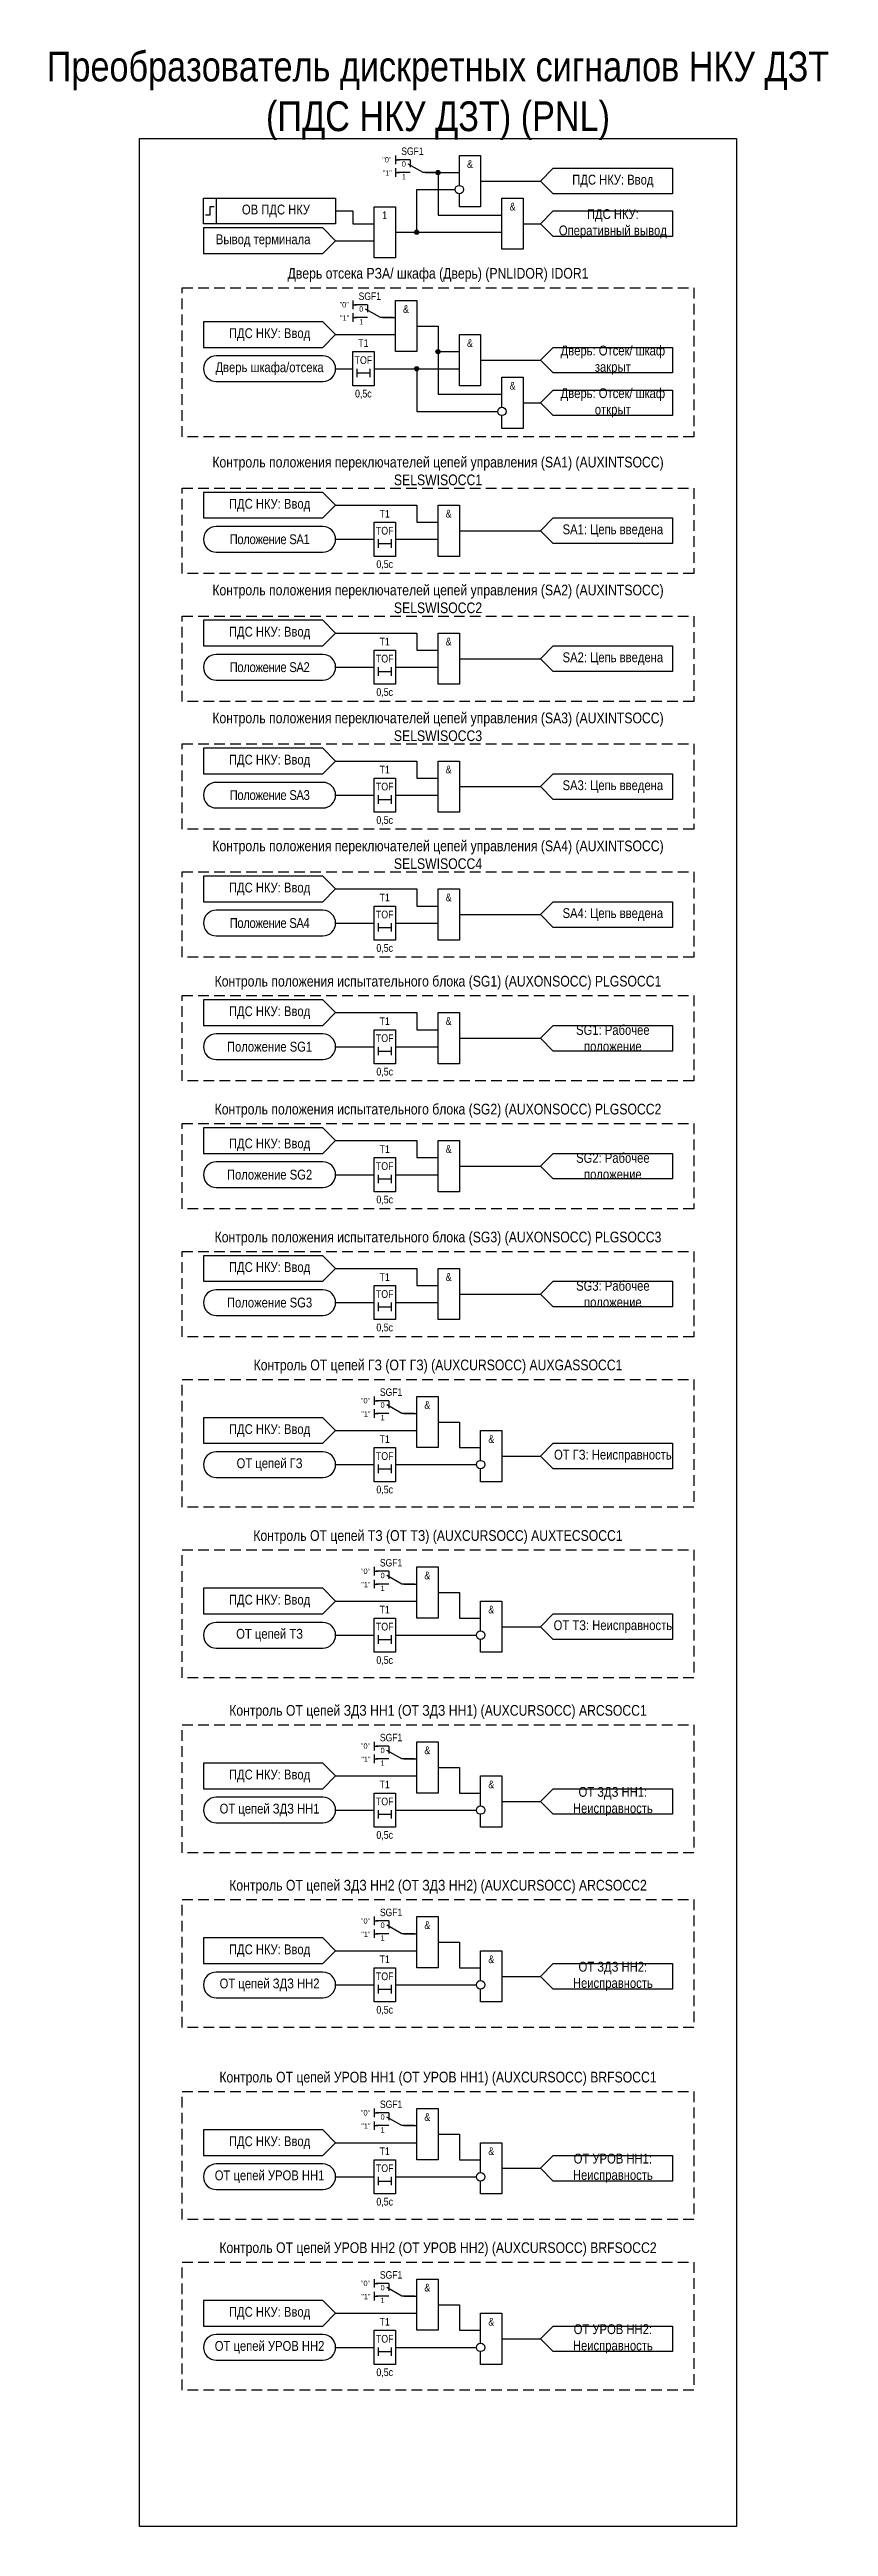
# Model space of a CAD drawing. Header units: millimetres. Extents: x -2609 to 701, y -63 to 764.
# Drawn here: x -2609 to -2426, y 0 to 581 of the extents above; entities that cross this region are included whole.
import ezdxf
from ezdxf.enums import TextEntityAlignment as Align

# ---------------------------------------------------------------- set-up
doc = ezdxf.new("R2010")
doc.units = ezdxf.units.MM
doc.linetypes.add('штриховая2', pattern=[0.375, 0.25, -0.125])
doc.layers.add('Основная', color=7, linetype='Continuous')
doc.styles.add('2.5_Gost_RD', font='ARIALN.TTF', dxfattribs={"height": 2.5})
doc.styles.add('3.5_Gost_RD', font='ARIALN.TTF', dxfattribs={"height": 3.5})
doc.styles.add('Вывод', font='ARIALN.TTF', dxfattribs={"height": 2.5})
doc.styles.add('Компонент', font='ARIALN.TTF', dxfattribs={"height": 3.5})

# ---------------------------------------------------------------- blocks, each defined once
blk = doc.blocks.new('*U958')
at = {"layer": 'Основная', "color": 0}
blk.add_line((0, 0), (7, 4), dxfattribs=at)
at = {"layer": 'Основная', "ltscale": 0.35}
blk.add_line((6, 6), (6, 2.5), dxfattribs=at)
blk = doc.blocks.new('*U985')
at = {"layer": 'Основная', "color": 0}
for p, q in [((-3, 6), (-9, 6)), ((-3, 0), (-9, 0)), ((9, 0), (3, 0))]:
    blk.add_line(p, q, dxfattribs=at)
at = {"layer": 'Основная', "ltscale": 0.25, "xscale": -1}
blk.add_blockref('*U958', (3, 0), dxfattribs=at)
at = {"layer": 'Основная'}
for tag, height, style, p in [('ОУ', 3.5, 'Компонент', (-2, 10)), ('В1', 2.5, 'Вывод', (-14, 6)), ('В2', 2.5, 'Вывод', (-6, 4)), ('В3', 2.5, 'Вывод', (-6, -2))]:
    blk.add_attdef(tag, text='', height=height, dxfattribs=dict(at, style=style)).set_placement(p, align=Align.MIDDLE_CENTER)
blk = doc.blocks.new('Точка')
at = {"ltscale": 100}
h = blk.add_hatch(color=256, dxfattribs=at)
h.dxf.hatch_style = 1
edge = h.paths.add_edge_path()
edge.add_arc((0, 0), 0.5, 0, 360)
blk.add_circle((0, 0), 0.5, dxfattribs=at)

msp = doc.modelspace()

# ---------------------------------------------------------------- linework, layer by layer
at = {"ltscale": 100}
for p, q in [((-2528, 556), (-2528, 554)), ((-2528, 555), (-2527, 555)), ((-2528, 553), (-2528, 551)), ((-2528, 552), (-2527, 552)), ((-2533, 540), (-2533, 540)), ((-2538, 522), (-2538, 520)), ((-2538, 521), (-2537, 521)), ((-2538, 519), (-2538, 517)), ((-2538, 518), (-2537, 518)), ((-2533, 265), (-2533, 263)), ((-2533, 264), (-2532, 264)), ((-2533, 262), (-2533, 260)), ((-2533, 261), (-2532, 261)), ((-2533, 225), (-2533, 223)), ((-2533, 224), (-2532, 224)), ((-2533, 222), (-2533, 220)), ((-2533, 221), (-2532, 221)), ((-2533, 184), (-2533, 182)), ((-2533, 183), (-2532, 183)), ((-2533, 181), (-2533, 179)), ((-2533, 180), (-2532, 180)), ((-2533, 143), (-2533, 141)), ((-2533, 142), (-2532, 142)), ((-2533, 140), (-2533, 138)), ((-2533, 139), (-2532, 139)), ((-2533, 98), (-2533, 96)), ((-2533, 97), (-2532, 97)), ((-2533, 95), (-2533, 93)), ((-2533, 94), (-2532, 94)), ((-2533, 58), (-2533, 56)), ((-2533, 57), (-2532, 57)), ((-2533, 55), (-2533, 53)), ((-2533, 54), (-2532, 54))]:
    msp.add_line(p, q, dxfattribs=at)
at = {"color": 3, "ltscale": 100}
msp.add_lwpolyline([(-2588, 560), (-2448, 560), (-2448, 0), (-2588, 0)], close=True, dxfattribs=at)
at = {"ltscale": 100}
for points in [[(-2521, 552), (-2513, 552)], [(-2521, 552), (-2518, 552), (-2518, 542), (-2503, 542)], [(-2513, 549), (-2513, 556), (-2508, 556), (-2508, 544), (-2513, 544), (-2513, 547)], [(-2494, 550), (-2491, 553), (-2463, 553), (-2463, 547), (-2491, 547), (-2494, 550)], [(-2528, 538), (-2523, 538), (-2523, 548), (-2514, 548)], [(-2508, 550), (-2494, 550)], [(-2542, 543), (-2538, 543), (-2538, 540), (-2533, 540)], [(-2494, 540), (-2491, 543), (-2463, 543), (-2463, 537), (-2491, 537), (-2494, 540)], [(-2542, 536), (-2533, 536)], [(-2528, 538), (-2503, 538)], [(-2498, 540), (-2494, 540)], [(-2531, 518), (-2528, 518)], [(-2531, 518), (-2528, 518)], [(-2542, 514), (-2528, 514)], [(-2523, 516), (-2518, 516), (-2518, 500), (-2503, 500)], [(-2523, 516), (-2518, 516), (-2518, 510), (-2513, 510)], [(-2542, 506), (-2538, 506)], [(-2537, 506), (-2537, 504)], [(-2534, 506), (-2534, 504)], [(-2533, 506), (-2513, 506)], [(-2533, 506), (-2523, 506), (-2523, 496), (-2504, 496)], [(-2508, 508), (-2494, 508)], [(-2494, 508), (-2491, 511), (-2463, 511), (-2463, 505), (-2491, 505), (-2494, 508)], [(-2537, 505), (-2534, 505)], [(-2503, 497), (-2503, 504), (-2498, 504), (-2498, 492), (-2503, 492), (-2503, 495)], [(-2494, 498), (-2491, 501), (-2463, 501), (-2463, 495), (-2491, 495), (-2494, 498)], [(-2498, 498), (-2494, 498)], [(-2542, 474), (-2523, 474), (-2523, 470), (-2518, 470)], [(-2494, 468), (-2491, 471), (-2463, 471), (-2463, 465), (-2491, 465), (-2494, 468)], [(-2542, 466), (-2533, 466)], [(-2532, 466), (-2532, 464)], [(-2532, 465), (-2529, 465)], [(-2529, 466), (-2529, 464)], [(-2528, 466), (-2518, 466)], [(-2513, 468), (-2494, 468)], [(-2542, 444), (-2523, 444), (-2523, 440), (-2518, 440)], [(-2542, 436), (-2533, 436)], [(-2532, 436), (-2532, 434)], [(-2529, 436), (-2529, 434)], [(-2528, 436), (-2518, 436)], [(-2513, 438), (-2494, 438)], [(-2494, 438), (-2491, 441), (-2463, 441), (-2463, 435), (-2491, 435), (-2494, 438)], [(-2532, 435), (-2529, 435)], [(-2542, 414), (-2523, 414), (-2523, 410), (-2518, 410)], [(-2513, 408), (-2494, 408)], [(-2494, 408), (-2491, 411), (-2463, 411), (-2463, 405), (-2491, 405), (-2494, 408)], [(-2542, 406), (-2533, 406)], [(-2532, 406), (-2532, 404)], [(-2532, 405), (-2529, 405)], [(-2529, 406), (-2529, 404)], [(-2528, 406), (-2518, 406)], [(-2542, 384), (-2523, 384), (-2523, 380), (-2518, 380)], [(-2513, 378), (-2494, 378)], [(-2494, 378), (-2491, 381), (-2463, 381), (-2463, 375), (-2491, 375), (-2494, 378)], [(-2542, 376), (-2533, 376)], [(-2532, 376), (-2532, 374)], [(-2532, 375), (-2529, 375)], [(-2529, 376), (-2529, 374)], [(-2528, 376), (-2518, 376)], [(-2542, 355), (-2523, 355), (-2523, 351), (-2518, 351)], [(-2513, 349), (-2494, 349)], [(-2494, 349), (-2491, 352), (-2463, 352), (-2463, 346), (-2491, 346), (-2494, 349)], [(-2542, 347), (-2533, 347)], [(-2532, 347), (-2532, 345)], [(-2532, 346), (-2529, 346)], [(-2529, 347), (-2529, 345)], [(-2528, 347), (-2518, 347)], [(-2542, 325), (-2523, 325), (-2523, 321), (-2518, 321)], [(-2494, 319), (-2491, 322), (-2463, 322), (-2463, 316), (-2491, 316), (-2494, 319)], [(-2542, 317), (-2533, 317)], [(-2532, 317), (-2532, 315)], [(-2532, 316), (-2529, 316)], [(-2529, 317), (-2529, 315)], [(-2528, 317), (-2518, 317)], [(-2513, 319), (-2494, 319)], [(-2542, 295), (-2523, 295), (-2523, 291), (-2518, 291)], [(-2494, 289), (-2491, 292), (-2463, 292), (-2463, 286), (-2491, 286), (-2494, 289)], [(-2542, 287), (-2533, 287)], [(-2532, 287), (-2532, 285)], [(-2532, 286), (-2529, 286)], [(-2529, 287), (-2529, 285)], [(-2528, 287), (-2518, 287)], [(-2513, 289), (-2494, 289)], [(-2542, 257), (-2523, 257)], [(-2526, 261), (-2523, 261)], [(-2526, 261), (-2523, 261)], [(-2518, 259), (-2513, 259), (-2513, 253), (-2508, 253)], [(-2508, 250), (-2508, 257), (-2503, 257), (-2503, 245), (-2508, 245), (-2508, 248)], [(-2503, 251), (-2494, 251)], [(-2494, 251), (-2491, 254), (-2463, 254), (-2463, 248), (-2491, 248), (-2494, 251)], [(-2542, 249), (-2533, 249)], [(-2532, 249), (-2532, 247)], [(-2532, 248), (-2529, 248)], [(-2529, 249), (-2529, 247)], [(-2528, 249), (-2509, 249)], [(-2526, 221), (-2523, 221)], [(-2526, 221), (-2523, 221)], [(-2542, 217), (-2523, 217)], [(-2518, 219), (-2513, 219), (-2513, 213), (-2508, 213)], [(-2508, 210), (-2508, 217), (-2503, 217), (-2503, 205), (-2508, 205), (-2508, 208)], [(-2503, 211), (-2494, 211)], [(-2494, 211), (-2491, 214), (-2463, 214), (-2463, 208), (-2491, 208), (-2494, 211)], [(-2542, 209), (-2533, 209)], [(-2532, 209), (-2532, 207)], [(-2532, 208), (-2529, 208)], [(-2529, 209), (-2529, 207)], [(-2528, 209), (-2509, 209)], [(-2542, 176), (-2523, 176)], [(-2526, 180), (-2523, 180)], [(-2526, 180), (-2523, 180)], [(-2518, 178), (-2513, 178), (-2513, 172), (-2508, 172)], [(-2508, 169), (-2508, 176), (-2503, 176), (-2503, 164), (-2508, 164), (-2508, 167)], [(-2503, 170), (-2494, 170)], [(-2494, 170), (-2491, 173), (-2463, 173), (-2463, 167), (-2491, 167), (-2494, 170)], [(-2542, 168), (-2533, 168)], [(-2532, 168), (-2532, 166)], [(-2532, 167), (-2529, 167)], [(-2529, 168), (-2529, 166)], [(-2528, 168), (-2509, 168)], [(-2542, 135), (-2523, 135)], [(-2526, 139), (-2523, 139)], [(-2526, 139), (-2523, 139)], [(-2518, 137), (-2513, 137), (-2513, 131), (-2508, 131)], [(-2508, 128), (-2508, 135), (-2503, 135), (-2503, 123), (-2508, 123), (-2508, 126)], [(-2503, 129), (-2494, 129)], [(-2494, 129), (-2491, 132), (-2463, 132), (-2463, 126), (-2491, 126), (-2494, 129)], [(-2542, 127), (-2533, 127)], [(-2532, 127), (-2532, 125)], [(-2532, 126), (-2529, 126)], [(-2529, 127), (-2529, 125)], [(-2528, 127), (-2509, 127)], [(-2526, 94), (-2523, 94)], [(-2526, 94), (-2523, 94)], [(-2542, 90), (-2523, 90)], [(-2518, 92), (-2513, 92), (-2513, 86), (-2508, 86)], [(-2508, 83), (-2508, 90), (-2503, 90), (-2503, 78), (-2508, 78), (-2508, 81)], [(-2542, 82), (-2533, 82)], [(-2532, 82), (-2532, 80)], [(-2529, 82), (-2529, 80)], [(-2528, 82), (-2509, 82)], [(-2503, 84), (-2494, 84)], [(-2494, 84), (-2491, 87), (-2463, 87), (-2463, 81), (-2491, 81), (-2494, 84)], [(-2532, 81), (-2529, 81)], [(-2526, 54), (-2523, 54)], [(-2526, 54), (-2523, 54)], [(-2542, 50), (-2523, 50)], [(-2518, 52), (-2513, 52), (-2513, 46), (-2508, 46)], [(-2508, 43), (-2508, 50), (-2503, 50), (-2503, 38), (-2508, 38), (-2508, 41)], [(-2494, 44), (-2491, 47), (-2463, 47), (-2463, 41), (-2491, 41), (-2494, 44)], [(-2542, 42), (-2533, 42)], [(-2532, 42), (-2532, 40)], [(-2532, 41), (-2529, 41)], [(-2529, 42), (-2529, 40)], [(-2528, 42), (-2509, 42)], [(-2503, 44), (-2494, 44)]]:
    msp.add_lwpolyline(points, dxfattribs=at)
for points in [[(-2573, 546), (-2542, 546), (-2542, 540), (-2573, 540)], [(-2573, 546), (-2570, 546), (-2570, 540), (-2573, 540)], [(-2503, 546), (-2498, 546), (-2498, 534), (-2503, 534)], [(-2533, 544), (-2528, 544), (-2528, 532), (-2533, 532)], [(-2573, 539), (-2573, 533), (-2545, 533), (-2542, 536), (-2545, 539)], [(-2573, 517), (-2573, 511), (-2545, 511), (-2542, 514), (-2545, 517)], [(-2528, 522), (-2523, 522), (-2523, 510), (-2528, 510)], [(-2513, 514), (-2508, 514), (-2508, 502), (-2513, 502)], [(-2538, 510), (-2533, 510), (-2533, 502), (-2538, 502)], [(-2573, 477), (-2573, 471), (-2545, 471), (-2542, 474), (-2545, 477)], [(-2518, 474), (-2513, 474), (-2513, 462), (-2518, 462)], [(-2533, 470), (-2528, 470), (-2528, 462), (-2533, 462)], [(-2573, 447), (-2573, 441), (-2545, 441), (-2542, 444), (-2545, 447)], [(-2518, 444), (-2513, 444), (-2513, 432), (-2518, 432)], [(-2533, 440), (-2528, 440), (-2528, 432), (-2533, 432)], [(-2573, 417), (-2573, 411), (-2545, 411), (-2542, 414), (-2545, 417)], [(-2518, 414), (-2513, 414), (-2513, 402), (-2518, 402)], [(-2533, 410), (-2528, 410), (-2528, 402), (-2533, 402)], [(-2573, 387), (-2573, 381), (-2545, 381), (-2542, 384), (-2545, 387)], [(-2518, 384), (-2513, 384), (-2513, 372), (-2518, 372)], [(-2533, 380), (-2528, 380), (-2528, 372), (-2533, 372)], [(-2573, 358), (-2573, 352), (-2545, 352), (-2542, 355), (-2545, 358)], [(-2518, 355), (-2513, 355), (-2513, 343), (-2518, 343)], [(-2533, 351), (-2528, 351), (-2528, 343), (-2533, 343)], [(-2573, 328), (-2573, 322), (-2545, 322), (-2542, 325), (-2545, 328)], [(-2533, 321), (-2528, 321), (-2528, 313), (-2533, 313)], [(-2518, 325), (-2513, 325), (-2513, 313), (-2518, 313)], [(-2573, 298), (-2573, 292), (-2545, 292), (-2542, 295), (-2545, 298)], [(-2533, 291), (-2528, 291), (-2528, 283), (-2533, 283)], [(-2518, 295), (-2513, 295), (-2513, 283), (-2518, 283)], [(-2523, 265), (-2518, 265), (-2518, 253), (-2523, 253)], [(-2573, 260), (-2573, 254), (-2545, 254), (-2542, 257), (-2545, 260)], [(-2533, 253), (-2528, 253), (-2528, 245), (-2533, 245)], [(-2523, 225), (-2518, 225), (-2518, 213), (-2523, 213)], [(-2573, 220), (-2573, 214), (-2545, 214), (-2542, 217), (-2545, 220)], [(-2533, 213), (-2528, 213), (-2528, 205), (-2533, 205)], [(-2523, 184), (-2518, 184), (-2518, 172), (-2523, 172)], [(-2573, 179), (-2573, 173), (-2545, 173), (-2542, 176), (-2545, 179)], [(-2533, 172), (-2528, 172), (-2528, 164), (-2533, 164)], [(-2523, 143), (-2518, 143), (-2518, 131), (-2523, 131)], [(-2573, 138), (-2573, 132), (-2545, 132), (-2542, 135), (-2545, 138)], [(-2533, 131), (-2528, 131), (-2528, 123), (-2533, 123)], [(-2573, 93), (-2573, 87), (-2545, 87), (-2542, 90), (-2545, 93)], [(-2523, 98), (-2518, 98), (-2518, 86), (-2523, 86)], [(-2533, 86), (-2528, 86), (-2528, 78), (-2533, 78)], [(-2573, 53), (-2573, 47), (-2545, 47), (-2542, 50), (-2545, 53)], [(-2523, 58), (-2518, 58), (-2518, 46), (-2523, 46)], [(-2533, 46), (-2528, 46), (-2528, 38), (-2533, 38)]]:
    msp.add_lwpolyline(points, close=True, dxfattribs=at)
at = {"lineweight": 30, "ltscale": 100}
msp.add_lwpolyline([(-2570.5, 544), (-2571.5, 544), (-2571.5, 542), (-2572.5, 542)], dxfattribs=at)
at = {"linetype": 'штриховая2', "ltscale": 10}
for points in [[(-2578, 525), (-2458, 525), (-2458, 490), (-2578, 490)], [(-2578, 478), (-2458, 478), (-2458, 458), (-2578, 458)], [(-2578, 448), (-2458, 448), (-2458, 428), (-2578, 428)], [(-2578, 418), (-2458, 418), (-2458, 398), (-2578, 398)], [(-2578, 388), (-2458, 388), (-2458, 368), (-2578, 368)], [(-2578, 359), (-2458, 359), (-2458, 339), (-2578, 339)], [(-2578, 329), (-2458, 329), (-2458, 309), (-2578, 309)], [(-2578, 299), (-2458, 299), (-2458, 279), (-2578, 279)], [(-2578, 269), (-2458, 269), (-2458, 239), (-2578, 239)], [(-2578, 229), (-2458, 229), (-2458, 199), (-2578, 199)], [(-2578, 188), (-2458, 188), (-2458, 158), (-2578, 158)], [(-2578, 147), (-2458, 147), (-2458, 117), (-2578, 117)], [(-2578, 102), (-2458, 102), (-2458, 72), (-2578, 72)], [(-2578, 62), (-2458, 62), (-2458, 32), (-2578, 32)]]:
    msp.add_lwpolyline(points, close=True, dxfattribs=at)
at = {"ltscale": 100}
for points in [[(-2570, 503), (-2545, 503, 1), (-2545, 509), (-2570, 509, 1)], [(-2570, 463), (-2545, 463, 1), (-2545, 469), (-2570, 469, 1)], [(-2570, 433), (-2545, 433, 1), (-2545, 439), (-2570, 439, 1)], [(-2570, 403), (-2545, 403, 1), (-2545, 409), (-2570, 409, 1)], [(-2570, 373), (-2545, 373, 1), (-2545, 379), (-2570, 379, 1)], [(-2570, 344), (-2545, 344, 1), (-2545, 350), (-2570, 350, 1)], [(-2570, 314), (-2545, 314, 1), (-2545, 320), (-2570, 320, 1)], [(-2570, 284), (-2545, 284, 1), (-2545, 290), (-2570, 290, 1)], [(-2570, 246), (-2545, 246, 1), (-2545, 252), (-2570, 252, 1)], [(-2570, 206), (-2545, 206, 1), (-2545, 212), (-2570, 212, 1)], [(-2570, 165), (-2545, 165, 1), (-2545, 171), (-2570, 171, 1)], [(-2570, 124), (-2545, 124, 1), (-2545, 130), (-2570, 130, 1)], [(-2570, 79), (-2545, 79, 1), (-2545, 85), (-2570, 85, 1)], [(-2570, 39), (-2545, 39, 1), (-2545, 45), (-2570, 45, 1)]]:
    msp.add_lwpolyline(points, format="xyb", close=True, dxfattribs=at)
for centre in [(-2513, 548), (-2503, 496)]:
    msp.add_circle(centre, 1)
for centre in [(-2508, 249), (-2508, 209), (-2508, 168), (-2508, 127), (-2508, 82), (-2508, 42)]:
    msp.add_circle(centre, 1, dxfattribs=at)

# ---------------------------------------------------------------- block references
for p in [(-2518, 552), (-2523, 538), (-2523, 506), (-2518, 510)]:
    msp.add_blockref('Точка', p, dxfattribs=at)
at = {"layer": 'Основная', "ltscale": 0.25, "xscale": 0.5, "yscale": 0.5, "zscale": 0.5}
for p in [(-2523, 552), (-2533, 518), (-2528, 261), (-2528, 221), (-2528, 180), (-2528, 139), (-2528, 94), (-2528, 54)]:
    msp.add_blockref('*U985', p, dxfattribs=at).add_auto_attribs({'ОУ': 'SGF1', 'В1': '"0"', 'В2': '0', 'В3': '1'})

# ---------------------------------------------------------------- texts
at = {"ltscale": 100, "attachment_point": 5}
for s, insert, char_height, width, style in [('{\\C3;Преобразователь дискретных сигналов НКУ ДЗТ (ПДС НКУ ДЗТ) (PNL)}', (-2518, 570), 7, 192.3731, '3.5_Gost_RD'), ('&', (-2510.5, 554), 1.8, 5, '2.5_Gost_RD'), ('ПДС НКУ: Ввод', (-2477, 550), 2.3, 28, '2.5_Gost_RD'), ('1', (-2530.5, 542), 1.8, 5, '2.5_Gost_RD'), ('&', (-2500.5, 544), 1.8, 5, '2.5_Gost_RD'), ('ПДС НКУ: Оперативный вывод', (-2477, 540), 2.3, 28, '2.5_Gost_RD'), ('&', (-2525.5, 520), 1.8, 5, '2.5_Gost_RD'), ('ПДС НКУ: Ввод', (-2557.5, 514), 2.3, 31, '2.5_Gost_RD'), ('T1', (-2535.5, 512), 1.8, 5, '2.5_Gost_RD'), ('&', (-2510.5, 512), 1.8, 5, '2.5_Gost_RD'), ('Дверь: Отсек/ шкаф закрыт', (-2477, 508), 2.3, 28, '2.5_Gost_RD'), ('Дверь шкафа/отсека', (-2557.5, 506), 2.3, 31, '2.5_Gost_RD'), ('TOF', (-2535.5, 508), 1.8, 5, '2.5_Gost_RD'), ('0,5с', (-2535.5, 500), 1.8, 5, '2.5_Gost_RD'), ('&', (-2500.5, 502), 1.8, 5, '2.5_Gost_RD'), ('Дверь: Отсек/ шкаф открыт', (-2477, 498), 2.3, 28, '2.5_Gost_RD'), ('ПДС НКУ: Ввод', (-2557.5, 474), 2.3, 31, '2.5_Gost_RD'), ('T1', (-2530.5, 472), 1.8, 5, '2.5_Gost_RD'), ('&', (-2515.5, 472), 1.8, 5, '2.5_Gost_RD'), ('{\\T0.95;Положение SA1}', (-2557.5, 466), 2.3, 31, '2.5_Gost_RD'), ('TOF', (-2530.5, 468), 1.8, 5, '2.5_Gost_RD'), ('SA1: Цепь введена', (-2477, 468), 2.3, 28, '2.5_Gost_RD'), ('0,5с', (-2530.5, 460), 1.8, 5, '2.5_Gost_RD'), ('ПДС НКУ: Ввод', (-2557.5, 444), 2.3, 31, '2.5_Gost_RD'), ('T1', (-2530.5, 442), 1.8, 5, '2.5_Gost_RD'), ('&', (-2515.5, 442), 1.8, 5, '2.5_Gost_RD'), ('{\\T0.95;Положение SA2}', (-2557.5, 436), 2.3, 31, '2.5_Gost_RD'), ('TOF', (-2530.5, 438), 1.8, 5, '2.5_Gost_RD'), ('SA2: Цепь введена', (-2477, 438), 2.3, 28, '2.5_Gost_RD'), ('0,5с', (-2530.5, 430), 1.8, 5, '2.5_Gost_RD'), ('ПДС НКУ: Ввод', (-2557.5, 414), 2.3, 31, '2.5_Gost_RD'), ('T1', (-2530.5, 412), 1.8, 5, '2.5_Gost_RD'), ('&', (-2515.5, 412), 1.8, 5, '2.5_Gost_RD'), ('{\\T0.95;Положение SA3}', (-2557.5, 406), 2.3, 31, '2.5_Gost_RD'), ('TOF', (-2530.5, 408), 1.8, 5, '2.5_Gost_RD'), ('SA3: Цепь введена', (-2477, 408), 2.3, 28, '2.5_Gost_RD'), ('0,5с', (-2530.5, 400), 1.8, 5, '2.5_Gost_RD'), ('ПДС НКУ: Ввод', (-2557.5, 384), 2.3, 31, '2.5_Gost_RD'), ('TOF', (-2530.5, 378), 1.8, 5, '2.5_Gost_RD'), ('T1', (-2530.5, 382), 1.8, 5, '2.5_Gost_RD'), ('&', (-2515.5, 382), 1.8, 5, '2.5_Gost_RD'), ('SA4: Цепь введена', (-2477, 378), 2.3, 28, '2.5_Gost_RD'), ('{\\T0.95;Положение SA4}', (-2557.5, 376), 2.3, 31, '2.5_Gost_RD'), ('0,5с', (-2530.5, 370), 1.8, 5, '2.5_Gost_RD'), ('ПДС НКУ: Ввод', (-2557.5, 355), 2.3, 31, '2.5_Gost_RD'), ('TOF', (-2530.5, 349), 1.8, 5, '2.5_Gost_RD'), ('T1', (-2530.5, 353), 1.8, 5, '2.5_Gost_RD'), ('&', (-2515.5, 353), 1.8, 5, '2.5_Gost_RD'), ('SG1: Рабочее положение', (-2477, 349), 2.3, 28, '2.5_Gost_RD'), ('Положение SG1', (-2557.5, 347), 2.3, 31, '2.5_Gost_RD'), ('0,5с', (-2530.5, 341), 1.8, 5, '2.5_Gost_RD'), ('ПДС НКУ: Ввод', (-2557.5, 324), 2.3, 31, '2.5_Gost_RD'), ('TOF', (-2530.5, 319), 1.8, 5, '2.5_Gost_RD'), ('T1', (-2530.5, 323), 1.8, 5, '2.5_Gost_RD'), ('&', (-2515.5, 323), 1.8, 5, '2.5_Gost_RD'), ('SG2: Рабочее положение', (-2477, 319), 2.3, 28, '2.5_Gost_RD'), ('Положение SG2', (-2557.5, 317), 2.3, 31, '2.5_Gost_RD'), ('0,5с', (-2530.5, 311), 1.8, 5, '2.5_Gost_RD'), ('ПДС НКУ: Ввод', (-2557.5, 295), 2.3, 31, '2.5_Gost_RD'), ('T1', (-2530.5, 293), 1.8, 5, '2.5_Gost_RD'), ('&', (-2515.5, 293), 1.8, 5, '2.5_Gost_RD'), ('SG3: Рабочее положение', (-2477, 289), 2.3, 28, '2.5_Gost_RD'), ('Положение SG3', (-2557.5, 287), 2.3, 31, '2.5_Gost_RD'), ('TOF', (-2530.5, 289), 1.8, 5, '2.5_Gost_RD'), ('0,5с', (-2530.5, 281), 1.8, 5, '2.5_Gost_RD'), ('&', (-2520.5, 263), 1.8, 5, '2.5_Gost_RD'), ('ПДС НКУ: Ввод', (-2557.5, 257), 2.3, 31, '2.5_Gost_RD'), ('T1', (-2530.5, 255), 1.8, 5, '2.5_Gost_RD'), ('&', (-2505.5, 255), 1.8, 5, '2.5_Gost_RD'), ('ОТ цепей ГЗ', (-2557.5, 249), 2.3, 31, '2.5_Gost_RD'), ('TOF', (-2530.5, 251), 1.8, 5, '2.5_Gost_RD'), ('ОТ ГЗ: Неисправность', (-2477, 251), 2.3, 28, '2.5_Gost_RD'), ('0,5с', (-2530.5, 243), 1.8, 5, '2.5_Gost_RD'), ('&', (-2520.5, 223), 1.8, 5, '2.5_Gost_RD'), ('ПДС НКУ: Ввод', (-2557.5, 217), 2.3, 31, '2.5_Gost_RD'), ('T1', (-2530.5, 215), 1.8, 5, '2.5_Gost_RD'), ('&', (-2505.5, 215), 1.8, 5, '2.5_Gost_RD'), ('ОТ цепей ТЗ', (-2557.5, 209), 2.3, 31, '2.5_Gost_RD'), ('TOF', (-2530.5, 211), 1.8, 5, '2.5_Gost_RD'), ('ОТ ТЗ: Неисправность', (-2477, 211), 2.3, 28, '2.5_Gost_RD'), ('0,5с', (-2530.5, 203), 1.8, 5, '2.5_Gost_RD'), ('&', (-2520.5, 182), 1.8, 5, '2.5_Gost_RD'), ('ПДС НКУ: Ввод', (-2557.5, 176), 2.3, 31, '2.5_Gost_RD'), ('T1', (-2530.5, 174), 1.8, 5, '2.5_Gost_RD'), ('&', (-2505.5, 174), 1.8, 5, '2.5_Gost_RD'), ('ОТ цепей ЗДЗ НН1', (-2557.5, 168), 2.3, 31, '2.5_Gost_RD'), ('TOF', (-2530.5, 170), 1.8, 5, '2.5_Gost_RD'), ('ОТ ЗДЗ НН1: Неисправность', (-2477, 170), 2.3, 28, '2.5_Gost_RD'), ('0,5с', (-2530.5, 162), 1.8, 5, '2.5_Gost_RD'), ('&', (-2520.5, 141), 1.8, 5, '2.5_Gost_RD'), ('ПДС НКУ: Ввод', (-2557.5, 135), 2.3, 31, '2.5_Gost_RD'), ('T1', (-2530.5, 133), 1.8, 5, '2.5_Gost_RD'), ('&', (-2505.5, 133), 1.8, 5, '2.5_Gost_RD'), ('ОТ цепей ЗДЗ НН2', (-2557.5, 127), 2.3, 31, '2.5_Gost_RD'), ('TOF', (-2530.5, 129), 1.8, 5, '2.5_Gost_RD'), ('ОТ ЗДЗ НН2: Неисправность', (-2477, 129), 2.3, 28, '2.5_Gost_RD'), ('0,5с', (-2530.5, 121), 1.8, 5, '2.5_Gost_RD'), ('&', (-2520.5, 96), 1.8, 5, '2.5_Gost_RD'), ('ПДС НКУ: Ввод', (-2557.5, 90), 2.3, 31, '2.5_Gost_RD'), ('T1', (-2530.5, 88), 1.8, 5, '2.5_Gost_RD'), ('&', (-2505.5, 88), 1.8, 5, '2.5_Gost_RD'), ('ОТ УРОВ НН1: Неисправность', (-2477, 84), 2.3, 28, '2.5_Gost_RD'), ('ОТ цепей УРОВ НН1', (-2557.5, 82), 2.3, 31, '2.5_Gost_RD'), ('TOF', (-2530.5, 84), 1.8, 5, '2.5_Gost_RD'), ('0,5с', (-2530.5, 76), 1.8, 5, '2.5_Gost_RD'), ('&', (-2520.5, 56), 1.8, 5, '2.5_Gost_RD'), ('ПДС НКУ: Ввод', (-2557.5, 50), 2.3, 31, '2.5_Gost_RD'), ('T1', (-2530.5, 48), 1.8, 5, '2.5_Gost_RD'), ('&', (-2505.5, 48), 1.8, 5, '2.5_Gost_RD'), ('ОТ УРОВ НН2: Неисправность', (-2477, 44), 2.3, 28, '2.5_Gost_RD'), ('ОТ цепей УРОВ НН2', (-2557.5, 42), 2.3, 31, '2.5_Gost_RD'), ('TOF', (-2530.5, 44), 1.8, 5, '2.5_Gost_RD'), ('0,5с', (-2530.5, 36), 1.8, 5, '2.5_Gost_RD')]:
    msp.add_mtext(s, dxfattribs=dict(at, insert=insert, char_height=char_height, width=width, style=style))
at = {"ltscale": 100, "char_height": 1.25, "attachment_point": 1, "style": '3.5_Gost_RD'}
for insert in [(-2531, 552.5), (-2541, 518.5), (-2536, 261.5), (-2536, 221.5), (-2536, 180.5), (-2536, 139.5), (-2536, 94.5), (-2536, 54.5)]:
    msp.add_mtext_dynamic_manual_height_columns('"1"', width=2, gutter_width=17.5, heights=[0], dxfattribs=dict(at, insert=insert))
at = {"color": 0, "ltscale": 100, "char_height": 2.3, "width": 28, "attachment_point": 5, "style": '2.5_Gost_RD'}
for s, insert in [('{\\C256;ОВ ПДС НКУ}', (-2556, 543)), ('{\\C256;Вывод терминала}', (-2559, 536))]:
    msp.add_mtext(s, dxfattribs=dict(at, insert=insert))
at = {"color": 30, "ltscale": 100, "char_height": 2.5, "width": 120, "attachment_point": 5, "style": '3.5_Gost_RD'}
for s, insert in [('Дверь отсека РЗА/ шкафа (Дверь) (PNLIDOR) {\\C6;IDOR1}', (-2518, 528)), ('Контроль положения переключателей цепей управления (SA1) (AUXINTSOCC) {\\C6;SELSWISOCC1}', (-2518, 482)), ('Контроль положения переключателей цепей управления (SA2) (AUXINTSOCC) {\\C6;SELSWISOCC2}', (-2518, 452)), ('Контроль положения переключателей цепей управления (SA3) (AUXINTSOCC) {\\C6;SELSWISOCC3}', (-2518, 422)), ('Контроль положения переключателей цепей управления (SA4) (AUXINTSOCC) {\\C6;SELSWISOCC4}', (-2518, 392)), ('Контроль положения испытательного блока (SG1) (AUXONSOCC) {\\C6;PLGSOCC1}', (-2518, 362)), ('Контроль положения испытательного блока (SG2) (AUXONSOCC) {\\C6;PLGSOCC2}', (-2518, 332)), ('Контроль положения испытательного блока (SG3) (AUXONSOCC) {\\C6;PLGSOCC3}', (-2518, 302)), ('Контроль ОТ цепей ГЗ (ОТ ГЗ) (AUXCURSOCC) {\\C6;AUXGASSOCC1}', (-2518, 272)), ('Контроль ОТ цепей ТЗ (ОТ ТЗ) (AUXCURSOCC) {\\C6;AUXTECSOCC1}', (-2518, 232)), ('Контроль ОТ цепей ЗДЗ НН1 (ОТ ЗДЗ НН1) (AUXCURSOCC) {\\C6;ARCSOCC1}', (-2518, 191)), ('Контроль ОТ цепей ЗДЗ НН2 (ОТ ЗДЗ НН2) (AUXCURSOCC) {\\C6;ARCSOCC2}', (-2518, 150)), ('Контроль ОТ цепей УРОВ НН1 (ОТ УРОВ НН1) (AUXCURSOCC) {\\C6;BRFSOCC1}', (-2518, 105)), ('Контроль ОТ цепей УРОВ НН2 (ОТ УРОВ НН2) (AUXCURSOCC) {\\C6;BRFSOCC2}', (-2518, 65))]:
    msp.add_mtext(s, dxfattribs=dict(at, insert=insert))

doc.saveas('drawing.dxf')
